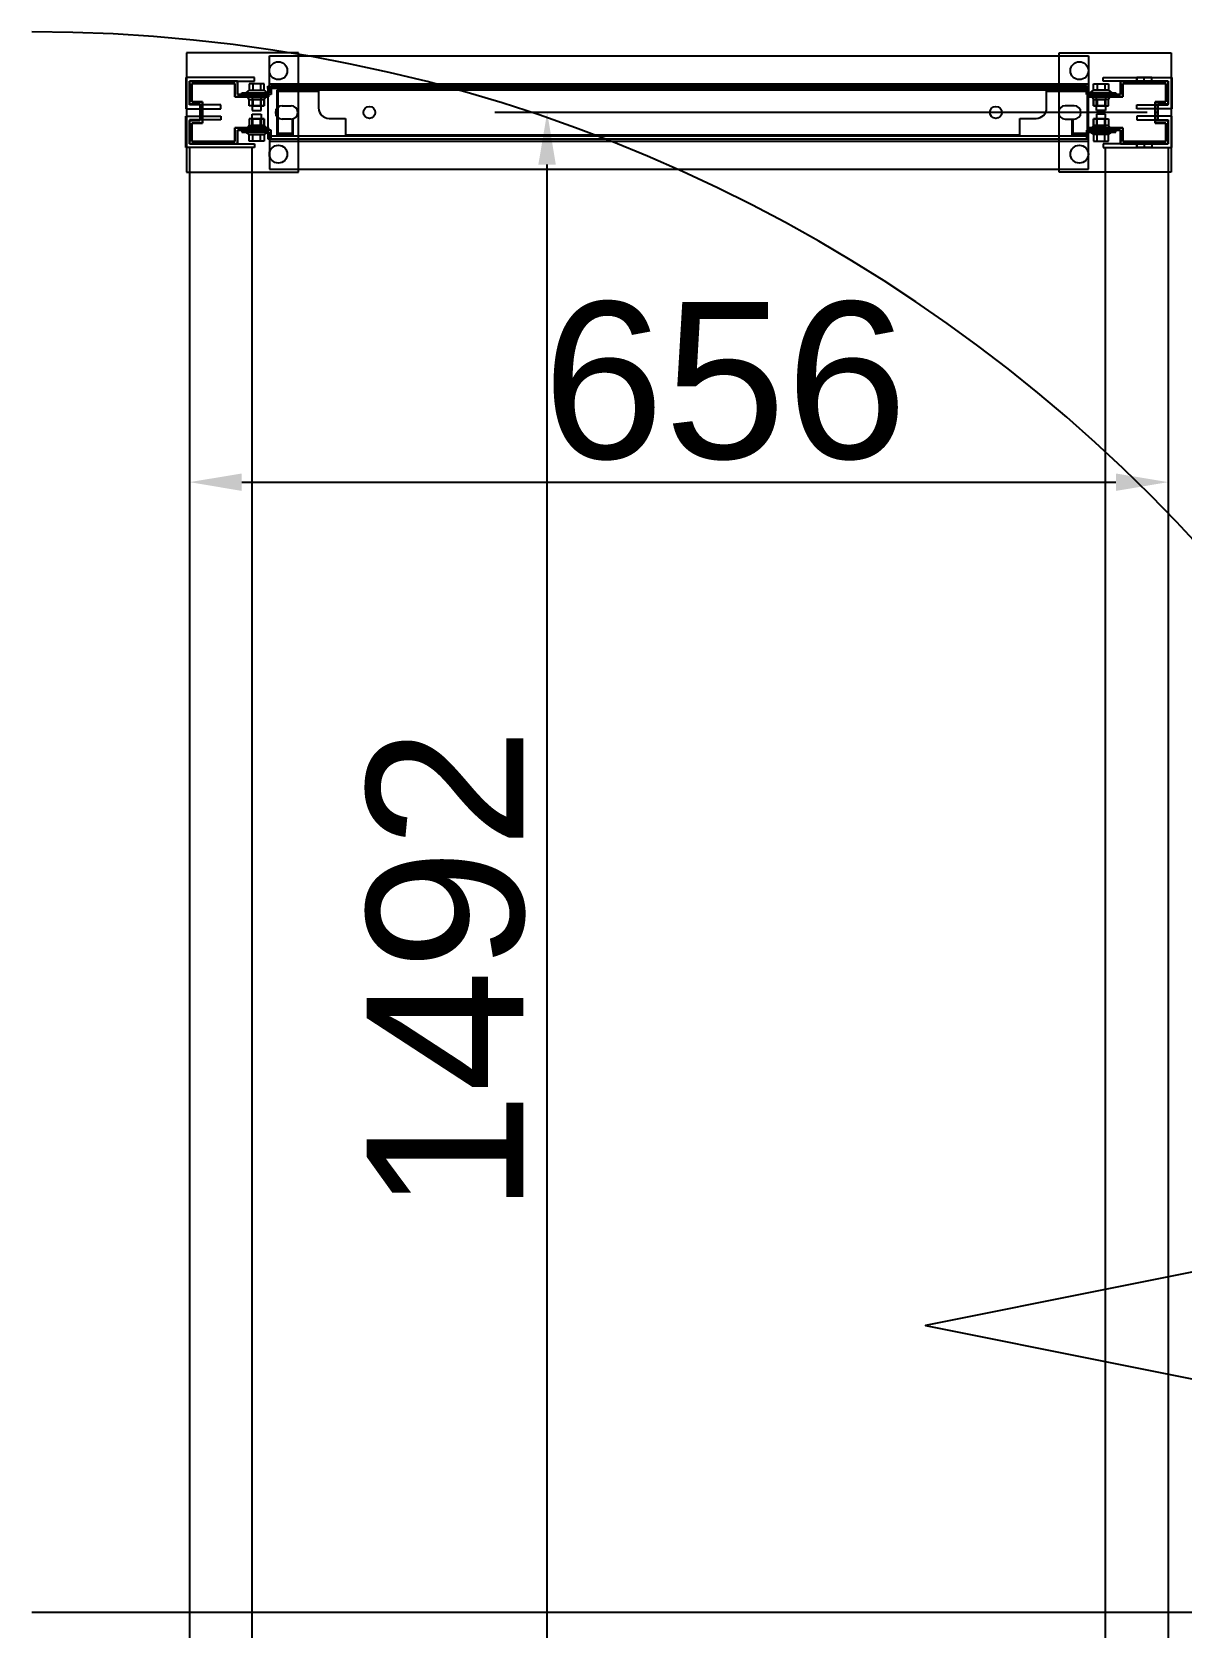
# Model space of a CAD drawing. Header units: millimetres. Extents: x 15382 to 37298, y 7351 to 31127.
# Drawn here: x 23049 to 23820, y 24612 to 25682 of the extents above; entities that cross this region are included whole.
import ezdxf

# ---------------------------------------------------------------- set-up
doc = ezdxf.new("R2010")
doc.units = ezdxf.units.MM
for name, color, linetype in [('01', 7, 'Continuous'), ('02', 3, 'Continuous'), ('03', 6, 'Continuous'), ('04', 30, 'Continuous'), ('05', 12, 'Continuous'), ('444-2', 5, 'Continuous'), ('M40', 3, 'Continuous'), ('M6', 7, 'Continuous'), ('動線', 6, 'Continuous'), ('標的物', 1, 'Continuous'), ('標註', 252, 'Continuous')]:
    doc.layers.add(name, color=color, linetype=linetype)
doc.styles.get("Standard").update_dxf_attribs({"font": 'arial.ttf'})
doc.dimstyles.new('ISO-25', dxfattribs={"dimtxt": 2.5, "dimasz": 2.5, "dimexe": 1.25, "dimexo": 0.625, "dimtad": 1, "dimtxsty": 'Standard', "dimcen": 2.5, "dimadec": 0, "dimazin": 0, "dimtfac": 1, "dimtmove": 0, "dimatfit": 3, "dimfxl": 1, "dimarcsym": 0})

# ---------------------------------------------------------------- blocks, each defined once
blk = doc.blocks.new('*D618')
at = {"layer": 'Defpoints', "color": 0, "transparency": 16777216}
for p in [(23154.9, 25606.7), (23810.9, 25606.7), (23810.9, 25379.7)]:
    blk.add_point(p, dxfattribs=at)
at = {"layer": '標註', "color": 0, "lineweight": -2, "transparency": 16777216}
for p, q in [((23154.9, 25599.7), (23154.9, 25344.7)), ((23810.9, 25599.7), (23810.9, 25344.7)), ((23189.9, 25379.7), (23775.9, 25379.7))]:
    blk.add_line(p, q, dxfattribs=at)
at = {"layer": '標註', "color": 0, "transparency": 16777216}
for points in [[(23189.9, 25385.5), (23189.9, 25373.8), (23154.9, 25379.7)], [(23775.9, 25385.5), (23775.9, 25373.8), (23810.9, 25379.7)]]:
    blk.add_solid(points, dxfattribs=at)
at = {"layer": '標註', "color": 0, "transparency": 16777216, "insert": (23513.8, 25447.3), "char_height": 105, "attachment_point": 5}
blk.add_mtext('656', dxfattribs=at)
blk = doc.blocks.new('*D619')
at = {"layer": 'Defpoints', "color": 0, "transparency": 16777216}
for p in [(23394.6, 25627.7), (23803.9, 25627.7), (23803.9, 24135.7)]:
    blk.add_point(p, dxfattribs=at)
at = {"layer": '標註', "color": 0, "lineweight": -2, "transparency": 16777216}
for p, q in [((23796.9, 25627.7), (23359.6, 25627.7)), ((23394.6, 24170.7), (23394.6, 25592.7)), ((23796.9, 24135.7), (23359.6, 24135.7))]:
    blk.add_line(p, q, dxfattribs=at)
at = {"layer": '標註', "color": 0, "transparency": 16777216}
for points in [[(23388.7, 25592.7), (23400.4, 25592.7), (23394.6, 25627.7)], [(23388.7, 24170.7), (23400.4, 24170.7), (23394.6, 24135.7)]]:
    blk.add_solid(points, dxfattribs=at)
at = {"layer": '標註', "color": 0, "transparency": 16777216, "insert": (23326.9, 25052.2), "char_height": 105, "attachment_point": 5, "rotation": 90}
blk.add_mtext('1492', dxfattribs=at)

msp = doc.modelspace()

# ---------------------------------------------------------------- linework, layer by layer
at = {"layer": '01'}
for p, q in [((23207.397, 25643.664), (23207.397, 25645.264)), ((23207.397, 25645.264), (23757.398, 25645.264)), ((23757.398, 25643.664), (23207.397, 25643.664)), ((23207.397, 25643.664), (23207.397, 25611.664)), ((23757.398, 25645.264), (23757.398, 25643.664)), ((23212.397, 25627.664), (23212.397, 25627.664)), ((23216.897, 25632.164), (23222.897, 25632.164)), ((23227.397, 25627.664), (23227.397, 25627.664)), ((23737.398, 25627.664), (23737.398, 25627.664)), ((23747.898, 25632.164), (23741.898, 25632.164)), ((23752.398, 25627.664), (23752.398, 25627.664)), ((23222.897, 25623.164), (23216.897, 25623.164)), ((23741.898, 25623.164), (23747.898, 25623.164)), ((23757.398, 25611.664), (23207.397, 25611.664)), ((23207.397, 25611.664), (23207.397, 25610.064)), ((23207.397, 25610.064), (23757.398, 25610.064)), ((23757.398, 25610.064), (23757.398, 25611.664))]:
    msp.add_line(p, q, dxfattribs=at)
for centre, start, end in [((23216.897, 25627.664), 90, 180), ((23216.897, 25627.664), 180, 270), ((23222.897, 25627.664), 0, 90), ((23222.897, 25627.664), 270, 0), ((23741.898, 25627.664), 90, 180), ((23741.898, 25627.664), 180, 270), ((23747.898, 25627.664), 0, 90), ((23747.898, 25627.664), 270, 0)]:
    msp.add_arc(centre, 4.5, start, end, dxfattribs=at)
at = {"layer": '02'}
for p, q in [((23227.897, 25667.664), (23152.897, 25667.664)), ((23152.897, 25667.664), (23152.897, 25587.664)), ((23227.897, 25587.664), (23227.897, 25667.664)), ((23737.898, 25587.664), (23737.898, 25667.664)), ((23737.898, 25667.664), (23812.898, 25667.664)), ((23812.898, 25667.664), (23812.898, 25587.664)), ((23152.897, 25587.664), (23227.897, 25587.664)), ((23812.898, 25587.664), (23737.898, 25587.664))]:
    msp.add_line(p, q, dxfattribs=at)
at = {"layer": '02', "lineweight": -3}
for centre in [(23214.397, 25655.664), (23751.398, 25655.664), (23214.397, 25599.664), (23751.398, 25599.664)]:
    msp.add_circle(centre, 6, dxfattribs=at)
at = {"layer": '03'}
for points in [[(23196.897, 24159.164), (23196.897, 25604.164), (23154.897, 25604.164), (23154.897, 24159.164)], [(23768.898, 24159.164), (23768.898, 25604.164), (23810.898, 25604.164), (23810.898, 24159.164)]]:
    msp.add_lwpolyline(points, close=True, dxfattribs=at)
at = {"layer": '04'}
for p, q in [((23208.397, 25640.864), (23208.397, 25665.664)), ((23208.397, 25665.664), (23757.398, 25665.664)), ((23757.398, 25665.664), (23757.398, 25640.864)), ((23208.397, 25640.864), (23208.397, 25646.864)), ((23208.397, 25646.864), (23757.398, 25646.864)), ((23757.398, 25646.864), (23757.398, 25640.864)), ((23189.897, 25639.664), (23189.897, 25640.864)), ((23189.897, 25640.864), (23208.397, 25640.864)), ((23189.897, 25639.664), (23189.897, 25640.864)), ((23189.897, 25640.864), (23208.397, 25640.864)), ((23209.597, 25639.664), (23189.897, 25639.664)), ((23209.597, 25639.664), (23189.897, 25639.664)), ((23756.198, 25645.664), (23209.597, 25645.664)), ((23209.597, 25645.664), (23209.597, 25639.664)), ((23756.198, 25645.664), (23209.597, 25645.664)), ((23209.597, 25645.664), (23209.597, 25639.664)), ((23756.198, 25639.664), (23756.198, 25645.664)), ((23756.198, 25639.664), (23756.198, 25645.664)), ((23775.898, 25639.664), (23756.198, 25639.664)), ((23775.898, 25639.664), (23756.198, 25639.664)), ((23757.398, 25640.864), (23775.898, 25640.864)), ((23757.398, 25640.864), (23775.898, 25640.864)), ((23775.898, 25640.864), (23775.898, 25639.664)), ((23775.898, 25640.864), (23775.898, 25639.664)), ((23209.597, 25615.664), (23189.897, 25615.664)), ((23189.897, 25615.664), (23189.897, 25614.464)), ((23209.597, 25615.664), (23189.897, 25615.664)), ((23189.897, 25615.664), (23189.897, 25614.464)), ((23189.897, 25614.464), (23208.397, 25614.464)), ((23189.897, 25614.464), (23208.397, 25614.464)), ((23208.397, 25614.464), (23208.397, 25608.464)), ((23208.397, 25614.464), (23208.397, 25589.664)), ((23209.597, 25609.664), (23209.597, 25615.664)), ((23209.597, 25609.664), (23209.597, 25615.664)), ((23775.898, 25615.664), (23756.198, 25615.664)), ((23756.198, 25615.664), (23756.198, 25609.664)), ((23775.898, 25615.664), (23756.198, 25615.664)), ((23756.198, 25615.664), (23756.198, 25609.664)), ((23757.398, 25614.464), (23775.898, 25614.464)), ((23757.398, 25608.464), (23757.398, 25614.464)), ((23757.398, 25614.464), (23775.898, 25614.464)), ((23757.398, 25589.664), (23757.398, 25614.464)), ((23775.898, 25614.464), (23775.898, 25615.664)), ((23775.898, 25614.464), (23775.898, 25615.664)), ((23208.397, 25608.464), (23757.398, 25608.464)), ((23756.198, 25609.664), (23209.597, 25609.664)), ((23756.198, 25609.664), (23209.597, 25609.664)), ((23208.397, 25589.664), (23757.398, 25589.664))]:
    msp.add_line(p, q, dxfattribs=at)
at = {"layer": '04', "lineweight": -3}
for p, q in [((23196.397, 25640.864), (23203.397, 25640.864)), ((23196.397, 25639.664), (23196.397, 25640.864)), ((23203.397, 25639.664), (23196.397, 25639.664)), ((23199.897, 25640.864), (23203.397, 25640.864)), ((23199.897, 25639.664), (23199.897, 25640.864)), ((23203.397, 25639.664), (23199.897, 25639.664)), ((23203.397, 25640.864), (23203.397, 25639.664)), ((23203.397, 25640.864), (23203.397, 25639.664)), ((23769.398, 25640.864), (23762.398, 25640.864)), ((23762.398, 25640.864), (23762.398, 25639.664)), ((23765.898, 25640.864), (23762.398, 25640.864)), ((23762.398, 25640.864), (23762.398, 25639.664)), ((23762.398, 25639.664), (23769.398, 25639.664)), ((23762.398, 25639.664), (23765.898, 25639.664)), ((23765.898, 25639.664), (23765.898, 25640.864)), ((23769.398, 25639.664), (23769.398, 25640.864)), ((23203.397, 25615.664), (23196.397, 25615.664)), ((23196.397, 25615.664), (23196.397, 25614.464)), ((23196.397, 25614.464), (23203.397, 25614.464)), ((23203.397, 25615.664), (23199.897, 25615.664)), ((23199.897, 25615.664), (23199.897, 25614.464)), ((23199.897, 25614.464), (23203.397, 25614.464)), ((23203.397, 25614.464), (23203.397, 25615.664)), ((23203.397, 25614.464), (23203.397, 25615.664)), ((23762.398, 25614.464), (23762.398, 25615.664)), ((23762.398, 25615.664), (23769.398, 25615.664)), ((23762.398, 25614.464), (23762.398, 25615.664)), ((23762.398, 25615.664), (23765.898, 25615.664)), ((23769.398, 25614.464), (23762.398, 25614.464)), ((23765.898, 25614.464), (23762.398, 25614.464)), ((23765.898, 25615.664), (23765.898, 25614.464)), ((23769.398, 25615.664), (23769.398, 25614.464))]:
    msp.add_line(p, q, dxfattribs=at)
at = {"layer": '05'}
for p, q in [((23198.397, 25651.164), (23152.397, 25651.164)), ((23152.397, 25651.164), (23152.397, 25631.664)), ((23154.897, 25632.664), (23154.897, 25648.664)), ((23154.897, 25648.664), (23198.397, 25648.664)), ((23198.397, 25648.664), (23198.397, 25651.164)), ((23767.398, 25648.664), (23767.398, 25651.164)), ((23767.398, 25651.164), (23813.398, 25651.164)), ((23810.898, 25648.664), (23767.398, 25648.664)), ((23789.919, 25648.664), (23789.919, 25651.164)), ((23794.898, 25648.664), (23794.898, 25651.164)), ((23799.876, 25648.664), (23799.876, 25651.164)), ((23810.898, 25632.664), (23810.898, 25648.664)), ((23813.398, 25651.164), (23813.398, 25631.664)), ((23152.397, 25632.664), (23152.397, 25630.164)), ((23152.397, 25630.164), (23175.897, 25630.164)), ((23152.397, 25622.664), (23152.397, 25625.164)), ((23152.397, 25625.164), (23175.897, 25625.164)), ((23175.897, 25632.664), (23154.897, 25632.664)), ((23175.897, 25630.164), (23175.897, 25632.664)), ((23175.897, 25625.164), (23175.897, 25622.664)), ((23789.898, 25630.164), (23789.898, 25632.664)), ((23789.898, 25632.664), (23810.898, 25632.664)), ((23813.398, 25630.164), (23789.898, 25630.164)), ((23813.398, 25625.164), (23789.898, 25625.164)), ((23789.898, 25625.164), (23789.898, 25622.664)), ((23813.398, 25632.664), (23813.398, 25630.164)), ((23813.398, 25622.664), (23813.398, 25625.164)), ((23152.397, 25604.164), (23152.397, 25623.664)), ((23175.897, 25622.664), (23154.897, 25622.664)), ((23154.897, 25622.664), (23154.897, 25606.664)), ((23789.898, 25622.664), (23810.898, 25622.664)), ((23810.898, 25622.664), (23810.898, 25606.664)), ((23813.398, 25604.164), (23813.398, 25623.664)), ((23198.397, 25604.164), (23152.397, 25604.164)), ((23154.897, 25606.664), (23198.397, 25606.664)), ((23198.397, 25606.664), (23198.397, 25604.164)), ((23810.898, 25606.664), (23767.398, 25606.664)), ((23767.398, 25606.664), (23767.398, 25604.164)), ((23767.398, 25604.164), (23813.398, 25604.164)), ((23789.919, 25606.664), (23789.919, 25604.164)), ((23794.898, 25606.664), (23794.898, 25604.164)), ((23799.876, 25606.664), (23799.876, 25604.164))]:
    msp.add_line(p, q, dxfattribs=at)
at = {"layer": '05', "lineweight": -3}
for p, q in [((23799.876, 25651.164), (23789.919, 25651.164)), ((23789.919, 25651.164), (23789.919, 25648.664)), ((23794.898, 25651.164), (23789.919, 25651.164)), ((23789.919, 25651.164), (23789.919, 25648.664)), ((23789.919, 25648.664), (23799.876, 25648.664)), ((23789.919, 25648.664), (23794.898, 25648.664)), ((23794.898, 25648.664), (23794.898, 25651.164)), ((23799.876, 25648.664), (23799.876, 25651.164)), ((23789.919, 25604.164), (23789.919, 25606.664)), ((23789.919, 25606.664), (23799.876, 25606.664)), ((23789.919, 25604.164), (23789.919, 25606.664)), ((23789.919, 25606.664), (23794.898, 25606.664)), ((23799.876, 25604.164), (23789.919, 25604.164)), ((23794.898, 25604.164), (23789.919, 25604.164)), ((23794.898, 25606.664), (23794.898, 25604.164)), ((23799.876, 25606.664), (23799.876, 25604.164))]:
    msp.add_line(p, q, dxfattribs=at)
at = {"layer": '444-2'}
for p, q in [((23757.398, 25642.664), (23213.397, 25642.664)), ((23213.397, 25642.664), (23213.397, 25612.664)), ((23214.197, 25613.464), (23214.197, 25641.864)), ((23214.197, 25641.864), (23241.397, 25641.864)), ((23241.397, 25641.864), (23241.397, 25630.664)), ((23729.398, 25630.664), (23729.398, 25641.864)), ((23729.398, 25641.864), (23756.598, 25641.864)), ((23757.398, 25642.664), (23756.598, 25642.664)), ((23756.598, 25641.864), (23756.598, 25613.464)), ((23757.398, 25641.864), (23757.398, 25642.664)), ((23757.398, 25612.664), (23757.398, 25642.664)), ((23224.397, 25622.664), (23223.597, 25622.664)), ((23223.597, 25622.664), (23223.597, 25613.464)), ((23224.397, 25612.664), (23224.397, 25622.664)), ((23248.397, 25623.664), (23259.397, 25623.664)), ((23259.397, 25623.664), (23259.397, 25612.664)), ((23711.398, 25612.664), (23711.398, 25623.664)), ((23711.398, 25623.664), (23722.398, 25623.664)), ((23747.198, 25622.664), (23746.398, 25622.664)), ((23746.398, 25622.664), (23746.398, 25612.664)), ((23747.198, 25613.464), (23747.198, 25622.664)), ((23213.397, 25612.664), (23224.397, 25612.664)), ((23223.597, 25613.464), (23214.197, 25613.464)), ((23259.397, 25612.664), (23711.398, 25612.664)), ((23746.398, 25612.664), (23757.398, 25612.664)), ((23756.598, 25613.464), (23747.198, 25613.464))]:
    msp.add_line(p, q, dxfattribs=at)
for centre in [(23275.397, 25627.664), (23695.398, 25627.664)]:
    msp.add_circle(centre, 4, dxfattribs=at)
for centre, start, end in [((23248.397, 25630.664), 180, 270), ((23722.398, 25630.664), 270, 0)]:
    msp.add_arc(centre, 7, start, end, dxfattribs=at)
at = {"layer": 'M40'}
for p, q in [((23186.897, 25648.664), (23154.897, 25648.664)), ((23154.897, 25648.664), (23154.897, 25633.164)), ((23154.897, 25633.164), (23154.897, 25648.664)), ((23154.897, 25648.664), (23186.897, 25648.664)), ((23156.497, 25634.764), (23156.497, 25647.064)), ((23156.497, 25647.064), (23185.297, 25647.064)), ((23185.297, 25647.064), (23156.497, 25647.064)), ((23156.497, 25647.064), (23156.497, 25634.764)), ((23185.297, 25647.064), (23185.297, 25638.064)), ((23185.297, 25638.064), (23185.297, 25647.064)), ((23186.897, 25639.664), (23186.897, 25648.664)), ((23186.897, 25648.664), (23186.897, 25639.664)), ((23778.898, 25639.664), (23778.898, 25648.664)), ((23778.898, 25648.664), (23810.898, 25648.664)), ((23810.898, 25648.664), (23778.898, 25648.664)), ((23778.898, 25648.664), (23778.898, 25639.664)), ((23809.298, 25647.064), (23780.498, 25647.064)), ((23780.498, 25647.064), (23780.498, 25638.064)), ((23780.498, 25638.064), (23780.498, 25647.064)), ((23780.498, 25647.064), (23809.298, 25647.064)), ((23791.648, 25647.064), (23791.648, 25648.664)), ((23794.898, 25647.064), (23794.898, 25648.664)), ((23798.148, 25647.064), (23798.148, 25648.664)), ((23809.298, 25634.764), (23809.298, 25647.064)), ((23809.298, 25647.064), (23809.298, 25634.764)), ((23810.898, 25648.664), (23810.898, 25633.164)), ((23810.898, 25633.164), (23810.898, 25648.664)), ((23185.297, 25639.664), (23185.297, 25638.064)), ((23185.297, 25638.064), (23207.897, 25638.064)), ((23185.297, 25638.064), (23186.897, 25638.064)), ((23207.897, 25638.064), (23185.297, 25638.064)), ((23207.897, 25639.664), (23186.897, 25639.664)), ((23186.897, 25639.664), (23207.897, 25639.664)), ((23196.397, 25639.664), (23196.397, 25638.064)), ((23199.897, 25639.664), (23199.897, 25638.064)), ((23203.397, 25639.664), (23203.397, 25638.064)), ((23207.897, 25638.064), (23207.897, 25639.664)), ((23207.897, 25639.664), (23207.897, 25638.064)), ((23757.898, 25638.064), (23757.898, 25639.664)), ((23757.898, 25639.664), (23778.898, 25639.664)), ((23778.898, 25639.664), (23757.898, 25639.664)), ((23757.898, 25639.664), (23757.898, 25638.064)), ((23780.498, 25638.064), (23757.898, 25638.064)), ((23757.898, 25638.064), (23780.498, 25638.064)), ((23762.398, 25639.664), (23762.398, 25638.064)), ((23765.898, 25639.664), (23765.898, 25638.064)), ((23769.398, 25639.664), (23769.398, 25638.064)), ((23780.498, 25638.064), (23778.898, 25638.064)), ((23780.498, 25639.664), (23780.498, 25638.064)), ((23154.897, 25633.164), (23161.897, 25633.164)), ((23161.897, 25633.164), (23154.897, 25633.164)), ((23163.497, 25634.764), (23156.497, 25634.764)), ((23156.497, 25634.764), (23163.497, 25634.764)), ((23161.897, 25633.164), (23161.897, 25622.164)), ((23161.897, 25622.164), (23161.897, 25633.164)), ((23163.497, 25620.564), (23163.497, 25634.764)), ((23163.497, 25634.764), (23163.497, 25620.564)), ((23802.298, 25620.564), (23802.298, 25634.764)), ((23802.298, 25634.764), (23809.298, 25634.764)), ((23809.298, 25634.764), (23802.298, 25634.764)), ((23802.298, 25634.764), (23802.298, 25620.564)), ((23810.898, 25633.164), (23803.898, 25633.164)), ((23803.898, 25633.164), (23803.898, 25622.164)), ((23803.898, 25622.164), (23803.898, 25633.164)), ((23803.898, 25633.164), (23810.898, 25633.164)), ((23161.897, 25622.164), (23154.897, 25622.164)), ((23154.897, 25622.164), (23154.897, 25606.664)), ((23154.897, 25606.664), (23154.897, 25622.164)), ((23154.897, 25622.164), (23161.897, 25622.164)), ((23156.497, 25608.264), (23156.497, 25620.564)), ((23156.497, 25620.564), (23163.497, 25620.564)), ((23163.497, 25620.564), (23156.497, 25620.564)), ((23156.497, 25620.564), (23156.497, 25608.264)), ((23207.897, 25617.264), (23185.297, 25617.264)), ((23185.297, 25617.264), (23185.297, 25608.264)), ((23185.297, 25615.664), (23185.297, 25617.264)), ((23185.297, 25617.264), (23207.897, 25617.264)), ((23185.297, 25608.264), (23185.297, 25617.264)), ((23185.297, 25617.264), (23186.897, 25617.264)), ((23186.897, 25606.664), (23186.897, 25615.664)), ((23186.897, 25615.664), (23207.897, 25615.664)), ((23207.897, 25615.664), (23186.897, 25615.664)), ((23186.897, 25615.664), (23186.897, 25606.664)), ((23196.397, 25617.264), (23196.397, 25615.664)), ((23199.897, 25617.264), (23199.897, 25615.664)), ((23203.397, 25617.264), (23203.397, 25615.664)), ((23207.897, 25615.664), (23207.897, 25617.264)), ((23207.897, 25617.264), (23207.897, 25615.664)), ((23757.898, 25615.664), (23757.898, 25617.264)), ((23757.898, 25617.264), (23780.498, 25617.264)), ((23780.498, 25617.264), (23757.898, 25617.264)), ((23757.898, 25617.264), (23757.898, 25615.664)), ((23778.898, 25615.664), (23757.898, 25615.664)), ((23757.898, 25615.664), (23778.898, 25615.664)), ((23762.398, 25617.264), (23762.398, 25615.664)), ((23765.898, 25617.264), (23765.898, 25615.664)), ((23769.398, 25617.264), (23769.398, 25615.664)), ((23780.498, 25617.264), (23778.898, 25617.264)), ((23778.898, 25606.664), (23778.898, 25615.664)), ((23778.898, 25615.664), (23778.898, 25606.664)), ((23780.498, 25617.264), (23780.498, 25608.264)), ((23780.498, 25615.664), (23780.498, 25617.264)), ((23780.498, 25608.264), (23780.498, 25617.264)), ((23803.898, 25622.164), (23802.298, 25622.164)), ((23809.298, 25620.564), (23802.298, 25620.564)), ((23802.298, 25620.564), (23809.298, 25620.564)), ((23803.898, 25622.164), (23810.898, 25622.164)), ((23810.898, 25622.164), (23803.898, 25622.164)), ((23809.298, 25608.264), (23809.298, 25620.564)), ((23809.298, 25620.564), (23809.298, 25608.264)), ((23810.898, 25622.164), (23810.898, 25606.664)), ((23810.898, 25606.664), (23810.898, 25622.164)), ((23154.897, 25606.664), (23186.897, 25606.664)), ((23186.897, 25606.664), (23154.897, 25606.664)), ((23185.297, 25608.264), (23156.497, 25608.264)), ((23156.497, 25608.264), (23185.297, 25608.264)), ((23810.898, 25606.664), (23778.898, 25606.664)), ((23778.898, 25606.664), (23810.898, 25606.664)), ((23780.498, 25608.264), (23809.298, 25608.264)), ((23809.298, 25608.264), (23780.498, 25608.264)), ((23791.648, 25608.264), (23791.648, 25606.664)), ((23794.898, 25608.264), (23794.898, 25606.664)), ((23798.148, 25608.264), (23798.148, 25606.664))]:
    msp.add_line(p, q, dxfattribs=at)
at = {"layer": 'M40', "lineweight": -3}
for p, q in [((23798.148, 25648.664), (23791.648, 25648.664)), ((23791.648, 25648.664), (23791.648, 25647.064)), ((23794.898, 25648.664), (23791.648, 25648.664)), ((23791.648, 25648.664), (23791.648, 25647.064)), ((23791.648, 25647.064), (23798.148, 25647.064)), ((23791.648, 25647.064), (23794.898, 25647.064)), ((23794.898, 25647.064), (23794.898, 25648.664)), ((23798.148, 25647.064), (23798.148, 25648.664)), ((23196.397, 25639.664), (23203.397, 25639.664)), ((23196.397, 25638.064), (23196.397, 25639.664)), ((23203.397, 25638.064), (23196.397, 25638.064)), ((23199.897, 25639.664), (23203.397, 25639.664)), ((23199.897, 25638.064), (23199.897, 25639.664)), ((23203.397, 25638.064), (23199.897, 25638.064)), ((23203.397, 25639.664), (23203.397, 25638.064)), ((23203.397, 25639.664), (23203.397, 25638.064)), ((23769.398, 25639.664), (23762.398, 25639.664)), ((23762.398, 25639.664), (23762.398, 25638.064)), ((23765.898, 25639.664), (23762.398, 25639.664)), ((23762.398, 25639.664), (23762.398, 25638.064)), ((23762.398, 25638.064), (23769.398, 25638.064)), ((23762.398, 25638.064), (23765.898, 25638.064)), ((23765.898, 25638.064), (23765.898, 25639.664)), ((23769.398, 25638.064), (23769.398, 25639.664)), ((23802.298, 25622.164), (23802.298, 25633.164)), ((23802.298, 25633.164), (23803.898, 25633.164)), ((23802.298, 25627.664), (23802.298, 25622.164)), ((23803.898, 25627.664), (23802.298, 25627.664)), ((23803.898, 25633.164), (23803.898, 25622.164)), ((23803.898, 25622.164), (23803.898, 25627.664)), ((23203.397, 25617.264), (23196.397, 25617.264)), ((23196.397, 25617.264), (23196.397, 25615.664)), ((23196.397, 25615.664), (23203.397, 25615.664)), ((23203.397, 25617.264), (23199.897, 25617.264)), ((23199.897, 25617.264), (23199.897, 25615.664)), ((23199.897, 25615.664), (23203.397, 25615.664)), ((23203.397, 25615.664), (23203.397, 25617.264)), ((23203.397, 25615.664), (23203.397, 25617.264)), ((23762.398, 25615.664), (23762.398, 25617.264)), ((23762.398, 25617.264), (23769.398, 25617.264)), ((23762.398, 25615.664), (23762.398, 25617.264)), ((23762.398, 25617.264), (23765.898, 25617.264)), ((23769.398, 25615.664), (23762.398, 25615.664)), ((23765.898, 25615.664), (23762.398, 25615.664)), ((23765.898, 25617.264), (23765.898, 25615.664)), ((23769.398, 25617.264), (23769.398, 25615.664)), ((23803.898, 25622.164), (23802.298, 25622.164)), ((23802.298, 25622.164), (23803.898, 25622.164)), ((23791.648, 25606.664), (23791.648, 25608.264)), ((23791.648, 25608.264), (23798.148, 25608.264)), ((23791.648, 25606.664), (23791.648, 25608.264)), ((23791.648, 25608.264), (23794.898, 25608.264)), ((23798.148, 25606.664), (23791.648, 25606.664)), ((23794.898, 25606.664), (23791.648, 25606.664)), ((23794.898, 25608.264), (23794.898, 25606.664)), ((23798.148, 25608.264), (23798.148, 25606.664))]:
    msp.add_line(p, q, dxfattribs=at)
at = {"layer": 'M6'}
for p, q in [((23204.897, 25646.864), (23194.897, 25646.864)), ((23194.897, 25646.864), (23194.897, 25642.564)), ((23204.897, 25646.864), (23194.897, 25646.864)), ((23194.897, 25646.864), (23194.897, 25642.564)), ((23197.397, 25646.864), (23197.397, 25642.564)), ((23202.397, 25646.864), (23202.397, 25642.564)), ((23204.897, 25642.564), (23204.897, 25646.864)), ((23204.897, 25642.564), (23204.897, 25646.864)), ((23760.898, 25642.564), (23760.898, 25646.864)), ((23760.898, 25646.864), (23770.898, 25646.864)), ((23760.898, 25642.564), (23760.898, 25646.864)), ((23760.898, 25646.864), (23770.898, 25646.864)), ((23763.398, 25646.864), (23763.398, 25642.564)), ((23768.398, 25646.864), (23768.398, 25642.564)), ((23770.898, 25646.864), (23770.898, 25642.564)), ((23770.898, 25646.864), (23770.898, 25642.564)), ((23194.897, 25642.564), (23192.897, 25641.064)), ((23192.897, 25641.064), (23192.897, 25640.864)), ((23192.897, 25640.864), (23196.897, 25640.864)), ((23193.897, 25637.864), (23193.897, 25638.064)), ((23193.897, 25638.064), (23205.897, 25638.064)), ((23194.897, 25636.364), (23193.897, 25637.864)), ((23194.897, 25642.564), (23204.897, 25642.564)), ((23194.897, 25632.064), (23194.897, 25636.364)), ((23194.897, 25636.364), (23204.897, 25636.364)), ((23194.897, 25632.064), (23194.897, 25636.364)), ((23194.897, 25632.064), (23194.897, 25636.364)), ((23194.897, 25636.364), (23202.397, 25636.364)), ((23196.897, 25640.864), (23196.897, 25628.864)), ((23204.897, 25636.364), (23197.397, 25636.364)), ((23197.397, 25636.364), (23197.397, 25632.064)), ((23202.397, 25636.364), (23202.397, 25632.064)), ((23202.897, 25628.864), (23202.897, 25640.864)), ((23202.897, 25640.864), (23206.897, 25640.864)), ((23206.897, 25641.064), (23204.897, 25642.564)), ((23205.897, 25637.864), (23204.897, 25636.364)), ((23204.897, 25636.364), (23204.897, 25632.064)), ((23204.897, 25636.364), (23204.897, 25632.064)), ((23204.897, 25632.064), (23204.897, 25636.364)), ((23205.897, 25638.064), (23205.897, 25637.864)), ((23206.897, 25640.864), (23206.897, 25641.064)), ((23758.898, 25641.064), (23760.898, 25642.564)), ((23758.898, 25640.864), (23758.898, 25641.064)), ((23762.898, 25640.864), (23758.898, 25640.864)), ((23771.898, 25638.064), (23759.898, 25638.064)), ((23759.898, 25638.064), (23759.898, 25637.864)), ((23759.898, 25637.864), (23760.898, 25636.364)), ((23770.898, 25642.564), (23760.898, 25642.564)), ((23760.898, 25636.364), (23760.898, 25632.064)), ((23770.898, 25636.364), (23760.898, 25636.364)), ((23760.898, 25636.364), (23760.898, 25632.064)), ((23760.898, 25632.064), (23760.898, 25636.364)), ((23760.898, 25636.364), (23768.398, 25636.364)), ((23762.898, 25628.864), (23762.898, 25640.864)), ((23770.898, 25636.364), (23763.398, 25636.364)), ((23763.398, 25636.364), (23763.398, 25632.064)), ((23768.398, 25636.364), (23768.398, 25632.064)), ((23768.898, 25640.864), (23768.898, 25628.864)), ((23772.898, 25640.864), (23768.898, 25640.864)), ((23770.898, 25642.564), (23772.898, 25641.064)), ((23770.898, 25636.364), (23771.898, 25637.864)), ((23770.898, 25632.064), (23770.898, 25636.364)), ((23770.898, 25632.064), (23770.898, 25636.364)), ((23770.898, 25632.064), (23770.898, 25636.364)), ((23771.898, 25637.864), (23771.898, 25638.064)), ((23772.898, 25641.064), (23772.898, 25640.864)), ((23204.897, 25632.064), (23194.897, 25632.064)), ((23204.897, 25632.064), (23194.897, 25632.064)), ((23202.397, 25632.064), (23194.897, 25632.064)), ((23196.897, 25628.864), (23202.897, 25628.864)), ((23196.897, 25614.464), (23196.897, 25626.464)), ((23196.897, 25626.464), (23202.897, 25626.464)), ((23197.397, 25632.064), (23204.897, 25632.064)), ((23202.897, 25626.464), (23202.897, 25614.464)), ((23760.898, 25632.064), (23770.898, 25632.064)), ((23760.898, 25632.064), (23770.898, 25632.064)), ((23768.398, 25632.064), (23760.898, 25632.064)), ((23768.898, 25628.864), (23762.898, 25628.864)), ((23768.898, 25626.464), (23762.898, 25626.464)), ((23762.898, 25626.464), (23762.898, 25614.464)), ((23763.398, 25632.064), (23770.898, 25632.064)), ((23768.898, 25614.464), (23768.898, 25626.464)), ((23192.897, 25614.264), (23192.897, 25614.464)), ((23192.897, 25614.464), (23196.897, 25614.464)), ((23194.897, 25618.964), (23193.897, 25617.464)), ((23193.897, 25617.464), (23193.897, 25617.264)), ((23193.897, 25617.264), (23205.897, 25617.264)), ((23204.897, 25623.264), (23194.897, 25623.264)), ((23194.897, 25623.264), (23194.897, 25618.964)), ((23204.897, 25623.264), (23194.897, 25623.264)), ((23194.897, 25623.264), (23194.897, 25618.964)), ((23194.897, 25623.264), (23194.897, 25618.964)), ((23202.397, 25623.264), (23194.897, 25623.264)), ((23194.897, 25618.964), (23204.897, 25618.964)), ((23194.897, 25618.964), (23202.397, 25618.964)), ((23197.397, 25618.964), (23197.397, 25623.264)), ((23197.397, 25623.264), (23204.897, 25623.264)), ((23204.897, 25618.964), (23197.397, 25618.964)), ((23202.397, 25618.964), (23202.397, 25623.264)), ((23202.897, 25614.464), (23206.897, 25614.464)), ((23204.897, 25618.964), (23204.897, 25623.264)), ((23204.897, 25618.964), (23204.897, 25623.264)), ((23204.897, 25623.264), (23204.897, 25618.964)), ((23205.897, 25617.464), (23204.897, 25618.964)), ((23205.897, 25617.264), (23205.897, 25617.464)), ((23206.897, 25614.464), (23206.897, 25614.264)), ((23762.898, 25614.464), (23758.898, 25614.464)), ((23758.898, 25614.464), (23758.898, 25614.264)), ((23759.898, 25617.464), (23760.898, 25618.964)), ((23759.898, 25617.264), (23759.898, 25617.464)), ((23771.898, 25617.264), (23759.898, 25617.264)), ((23760.898, 25618.964), (23760.898, 25623.264)), ((23760.898, 25623.264), (23770.898, 25623.264)), ((23760.898, 25618.964), (23760.898, 25623.264)), ((23760.898, 25623.264), (23770.898, 25623.264)), ((23760.898, 25623.264), (23760.898, 25618.964)), ((23768.398, 25623.264), (23760.898, 25623.264)), ((23770.898, 25618.964), (23760.898, 25618.964)), ((23760.898, 25618.964), (23768.398, 25618.964)), ((23763.398, 25618.964), (23763.398, 25623.264)), ((23763.398, 25623.264), (23770.898, 25623.264)), ((23770.898, 25618.964), (23763.398, 25618.964)), ((23768.398, 25618.964), (23768.398, 25623.264)), ((23772.898, 25614.464), (23768.898, 25614.464)), ((23770.898, 25623.264), (23770.898, 25618.964)), ((23770.898, 25623.264), (23770.898, 25618.964)), ((23770.898, 25623.264), (23770.898, 25618.964)), ((23770.898, 25618.964), (23771.898, 25617.464)), ((23771.898, 25617.464), (23771.898, 25617.264)), ((23772.898, 25614.264), (23772.898, 25614.464)), ((23194.897, 25612.764), (23192.897, 25614.264)), ((23194.897, 25608.464), (23194.897, 25612.764)), ((23194.897, 25612.764), (23204.897, 25612.764)), ((23194.897, 25608.464), (23194.897, 25612.764)), ((23204.897, 25608.464), (23194.897, 25608.464)), ((23204.897, 25608.464), (23194.897, 25608.464)), ((23197.397, 25608.464), (23197.397, 25612.764)), ((23202.397, 25608.464), (23202.397, 25612.764)), ((23206.897, 25614.264), (23204.897, 25612.764)), ((23204.897, 25612.764), (23204.897, 25608.464)), ((23204.897, 25612.764), (23204.897, 25608.464)), ((23758.898, 25614.264), (23760.898, 25612.764)), ((23760.898, 25612.764), (23760.898, 25608.464)), ((23770.898, 25612.764), (23760.898, 25612.764)), ((23760.898, 25612.764), (23760.898, 25608.464)), ((23760.898, 25608.464), (23770.898, 25608.464)), ((23760.898, 25608.464), (23770.898, 25608.464)), ((23763.398, 25608.464), (23763.398, 25612.764)), ((23768.398, 25608.464), (23768.398, 25612.764)), ((23770.898, 25612.764), (23772.898, 25614.264)), ((23770.898, 25608.464), (23770.898, 25612.764)), ((23770.898, 25608.464), (23770.898, 25612.764))]:
    msp.add_line(p, q, dxfattribs=at)
at = {"layer": '動線', "lineweight": -3}
msp.add_lwpolyline([(23898.137, 24799.051), (24075.773, 24799.051), (24075.773, 24829.051), (23898.137, 24829.051), (23898.137, 24864.051), (23648.137, 24814.051), (23898.137, 24764.051), (23898.137, 24799.051)], dxfattribs=at)
at = {"layer": '標的物'}
msp.add_line((23049.193, 24621.678), (24109.193, 24621.678), dxfattribs=at)
msp.add_arc((23049.193, 24621.678), 1060, 0, 90, dxfattribs=at)

# ---------------------------------------------------------------- dimensions: what is measured, and where the dimension line sits
at = {"layer": '標註', "color": 8}
dim = msp.add_linear_dim(base=(23394.554, 25627.664), p1=(23803.898, 24135.664), p2=(23803.898, 25627.664), angle=90, dimstyle='ISO-25', override={"dimscale": 70, "dimtxt": 1.5, "dimasz": 0.5, "dimexe": 0.5, "dimexo": 0.1, "dimgap": 0.2}, dxfattribs=at)
dim.commit()
dim.dimension.update_dxf_attribs({"geometry": '*D619', "text_midpoint": (23394.554, 25052.231), "dimtype": 160})
dim = msp.add_linear_dim(base=(23810.897, 25379.652), p1=(23154.897, 25606.664), p2=(23810.897, 25606.664), dimstyle='ISO-25', override={"dimscale": 70, "dimtxt": 1.5, "dimasz": 0.5, "dimexe": 0.5, "dimexo": 0.1, "dimgap": 0.2}, dxfattribs=at)
dim.commit()
dim.dimension.update_dxf_attribs({"geometry": '*D618', "text_midpoint": (23513.849, 25379.652), "dimtype": 160})

doc.saveas('drawing.dxf')
